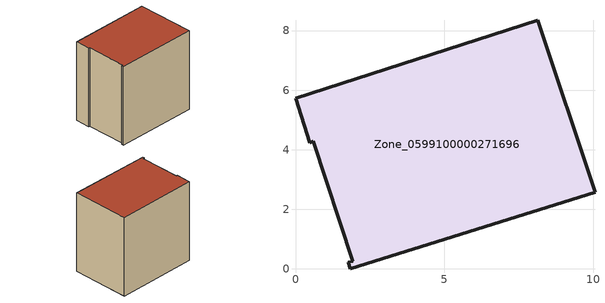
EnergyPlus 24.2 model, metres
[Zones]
Zone_0599100000271696
 floor ground (C_G): 1.84,0 1.77,0.22 1.92,0.26 0.6,4.28 0.48,4.24 0,5.73 8.14,8.35 10.06,2.58 z3.15
 wall outside (C_F): 1.84,0 10.06,2.58 8.14,8.35 0,5.73 0.48,4.24 0.6,4.28 1.92,0.26 1.77,0.22 1.84,0 z3.15:11.7
 roof outside (C_R): 1.77,0.22 1.84,0 10.06,2.58 8.14,8.35 0,5.73 0.48,4.24 0.6,4.28 1.92,0.26 z11.7
[BUILDING]
Pand.0599100000271696: North Axis=0; Terrain=City; Loads Convergence Tolerance Value=0.04; Temperature Convergence Tolerance Value=0.4; Solar Distribution=FullExterior; Maximum Number of Warmup Days=25; Minimum Number of Warmup Days=1
[Site:Location]
Rotterdam.The.Hague.AP_ZH_NLD Design_Conditions: Latitude=51.96; Longitude=4.45; Time Zone=1; Elevation=-4.5
[SITE:GROUNDTEMPERATURE:BUILDINGSURFACE]
18, 18, 18, 18, 18, 18, 18, 18, 18, 18, 18, 18
[MATERIAL] Thermal Absorptance=0.9; Solar Absorptance=0.7; Visible Absorptance=0.7
Name | Roughness | Thickness | Conductivity | Density | Specific Heat
G.TI.1965-1974 | MediumSmooth | 0.15 | 0.882353 | 540 | 1210
F.TI.1965-1974 | Rough | 0.3 | 0.697674 | 1920 | 840
R.TI.1965-1974 | MediumRough | 0.2 | 0.232558 | 1500 | 1000
[CONSTRUCTION]
C_G: G.TI.1965-1974
C_F: F.TI.1965-1974
C_R: R.TI.1965-1974
[ZONE]
Zone_0599100000271696: Type=1; Multiplier=1; Ceiling Height=Autocalculate; Volume=Autocalculate; Floor Area=autocalculate; Part of Total Floor Area=Yes
[ZONEINFILTRATION:DESIGNFLOWRATE]
Infil_Zone_0599100000271696: Zone or ZoneList or Space or SpaceList=Zone_0599100000271696; Schedule=AlwaysOn; Design Flow Rate Calculation Method=Flow/Area; Flow Rate per Floor Area=0.003; Constant Term Coefficient=1; Temperature Term Coefficient=0; Velocity Term Coefficient=0; Velocity Squared Term Coefficient=0
[HVACTEMPLATE:ZONE:IDEALLOADSAIRSYSTEM]
Zone_0599100000271696: Maximum Heating Supply Air Temperature=50; Minimum Cooling Supply Air Temperature=13; Maximum Heating Supply Air Humidity Ratio=0.0156; Minimum Cooling Supply Air Humidity Ratio=0.0077; Heating Limit=NoLimit; Cooling Limit=NoLimit; Dehumidification Control Type=ConstantSensibleHeatRatio; Cooling Sensible Heat Ratio=0.7; Dehumidification Setpoint=60; Humidification Control Type=None; Humidification Setpoint=30; Outdoor Air Method=None; Outdoor Air Flow Rate per Person=0.00944; Outdoor Air Flow Rate per Zone Floor Area=0; Outdoor Air Flow Rate per Zone=0; Demand Controlled Ventilation Type=None; Outdoor Air Economizer Type=NoEconomizer; Heat Recovery Type=None; Sensible Heat Recovery Effectiveness=0.7; Latent Heat Recovery Effectiveness=0.65
[ZONECONTROL:THERMOSTAT]
ThermostatControl_Zone_0599100000271696: Zone or ZoneList=Zone_0599100000271696; Control Type Schedule=DualSetpointControlType; Control 1=Thermostat_Zone_0599100000271696; Temperature Difference Between Cutout And Setpoint=0
[THERMOSTATSETPOINT:DUALSETPOINT]
Thermostat_Zone_0599100000271696: Heating Setpoint Temperature Schedule=HeatingSetpoint_Zone_0599100000271696; Cooling Setpoint Temperature Schedule=CoolingSetpoint_Zone_0599100000271696
[SCHEDULE:COMPACT]
HeatingSetpoint_Zone_0599100000271696: Through: 12/31, For: AllDays, Until: 24:00, 21
CoolingSetpoint_Zone_0599100000271696: Through: 12/31, For: AllDays, Until: 24:00, 24
DualSetpointControlType: Through: 12/31, For: AllDays, Until: 24:00, 4
AlwaysOn: Through: 12/31, For: AllDays, Until: 24:00, 1
